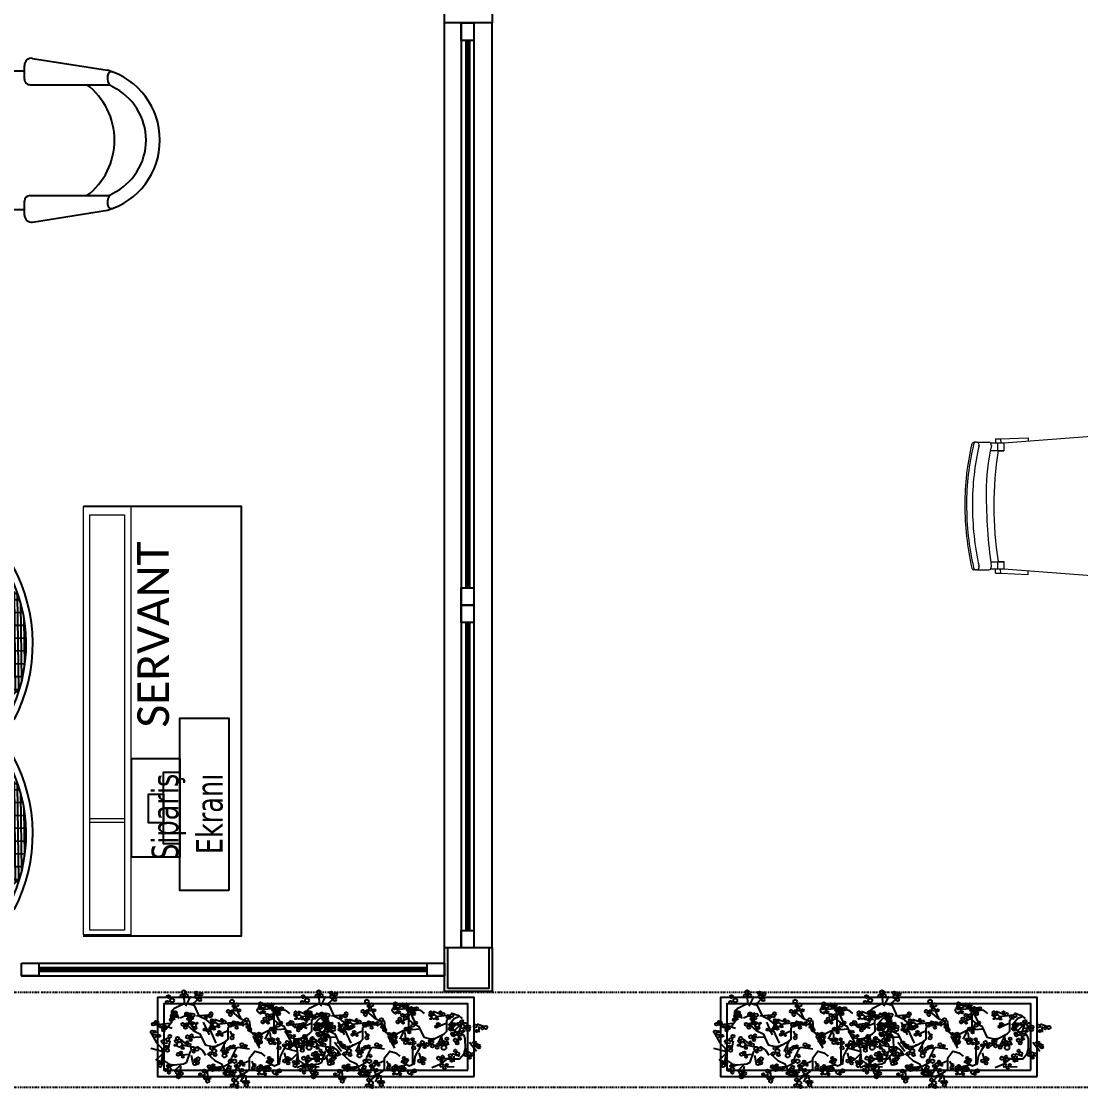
# Model space of a CAD drawing. Header units: millimetres. Extents: x 6517 to 10548, y -1828 to 1073.
# Drawn here: x 8677.5 to 9011.9, y -823.4 to -485.2 of the extents above; entities that cross this region are included whole.
import ezdxf

# ---------------------------------------------------------------- set-up
doc = ezdxf.new("R2010")
doc.units = ezdxf.units.MM
doc.linetypes.add('BORDER', pattern=[1.75, 0.5, -0.25, 0.5, -0.25, 0, -0.25])
for name, color, linetype, lineweight in [('001_SISTEM  SEMASI$0$001_SISTEM  SEMASI$0$2.BODRUM KAT$0$PISCAP', 7, 'Continuous', 13), ('gmg-tefris', 45, 'Continuous', 25), ('TEFRIS', 9, 'Continuous', 0)]:
    doc.layers.add(name, color=color, linetype=linetype, lineweight=lineweight)
for name, color, linetype in [('Ar-MECH-SHAFT', 4, 'Continuous'), ('bougainvil', 7, 'Continuous'), ('Fitout_Tip_kesit$0$A_elev 5', 46, 'Continuous'), ('MASA-TR', 165, 'Continuous'), ('TEF', 6, 'Continuous')]:
    doc.layers.add(name, color=color, linetype=linetype)
doc.styles.add('01_1', font='HELVL.shx', dxfattribs={"width": 0.7, "height": 1.8})
doc.styles.get("Standard").update_dxf_attribs({"font": 'stylu.ttf', "height": 10})

# ---------------------------------------------------------------- blocks, each defined once
blk = doc.blocks.new('*X23')
at = {"color": 0}
for p, q in [((20391.34, 15945.94), (20426.15, 15945.94)), ((20392.29, 15946.88), (20425.21, 15946.88)), ((20392.5, 15921.75), (20392.5, 15947.02)), ((20394.46, 15947.81), (20423.03, 15947.81)), ((20396.25, 15910.63), (20396.25, 15947.88)), ((20400, 15909.73), (20400, 15947.88)), ((20403.75, 15909.16), (20403.75, 15947.88)), ((20407.5, 15908.9), (20407.5, 15947.88)), ((20411.25, 15908.95), (20411.25, 15947.88)), ((20415, 15909.31), (20415, 15947.88)), ((20418.75, 15910), (20418.75, 15947.88)), ((20422.5, 15911.09), (20422.5, 15947.87)), ((20390.31, 15943.12), (20427.19, 15943.12)), ((20390.44, 15944.06), (20427.05, 15944.06)), ((20390.77, 15945), (20426.72, 15945)), ((20426.25, 15933.65), (20426.25, 15945.81)), ((20390.35, 15942.19), (20427.15, 15942.19)), ((20390.45, 15941.25), (20427.05, 15941.25)), ((20390.55, 15940.31), (20426.95, 15940.31)), ((20390.64, 15939.38), (20426.85, 15939.38)), ((20390.74, 15938.44), (20426.75, 15938.44)), ((20390.84, 15937.5), (20426.66, 15937.5)), ((20390.94, 15936.56), (20426.56, 15936.56)), ((20391.04, 15935.62), (20426.46, 15935.62)), ((20391.14, 15934.69), (20426.36, 15934.69)), ((20391.24, 15933.75), (20426.26, 15933.75)), ((20391.34, 15932.81), (20426.16, 15932.81)), ((20391.43, 15931.88), (20426.06, 15931.88)), ((20391.53, 15930.94), (20425.96, 15930.94)), ((20391.63, 15930), (20425.87, 15930)), ((20391.73, 15929.06), (20425.77, 15929.06)), ((20391.83, 15928.12), (20425.67, 15928.12)), ((20391.93, 15927.19), (20425.57, 15927.19)), ((20392.03, 15926.25), (20425.47, 15926.25)), ((20392.12, 15925.31), (20425.37, 15925.31)), ((20392.22, 15924.38), (20425.27, 15924.38)), ((20392.32, 15923.44), (20425.18, 15923.44)), ((20392.42, 15922.5), (20425.08, 15922.5)), ((20392.52, 15921.56), (20424.98, 15921.56)), ((20392.62, 15920.62), (20424.88, 15920.62)), ((20392.72, 15919.69), (20424.78, 15919.69)), ((20392.82, 15918.75), (20424.68, 15918.75)), ((20392.91, 15917.81), (20424.58, 15917.81)), ((20393.01, 15916.88), (20424.48, 15916.88)), ((20393.11, 15915.94), (20424.39, 15915.94)), ((20393.21, 15915), (20424.29, 15915)), ((20393.32, 15914.06), (20424.18, 15914.06)), ((20393.57, 15913.12), (20423.93, 15913.12)), ((20394.04, 15912.19), (20423.46, 15912.19)), ((20394.82, 15911.25), (20422.68, 15911.25)), ((20397.43, 15910.31), (20420.07, 15910.31)), ((20402.08, 15909.38), (20415.42, 15909.38))]:
    blk.add_line(p, q, dxfattribs=at)
blk = doc.blocks.new('CHAI1A')
for points in [[(-17.2, -101.45), (-20.57, -69.45, -0.445276), (-15.6, -63.93), (15.73, -63.93, -0.445276), (20.71, -69.45), (17.34, -101.45, -0.003866), (17.33, -101.53)], [(-15.4, -99.45), (-18.35, -71.45, -0.445276), (-13.38, -65.93), (13.51, -65.93, -0.445276), (18.49, -71.45), (15.54, -99.45, -0.201793), (13.67, -102.85)], [(-13.53, -102.85, -0.201793), (-15.4, -99.45)], [(-17.2, -101.53, -0.003866), (-17.2, -101.45)]]:
    blk.add_lwpolyline(points, format="xyb")
at = {"elevation": 91}
blk.add_lwpolyline([(-21.39, -99.55, 0.250487), (21.53, -99.55), (22.47, -101.32, -0.250487), (-22.34, -101.32)], format="xyb", close=True, dxfattribs=at)
at = {"layer": 'MASA-TR'}
blk.add_blockref('*X23', (-20408.68, -16013.81), dxfattribs=at)
blk = doc.blocks.new('BAR-TABU')
at = {"layer": 'TEF', "rotation": 89.26744087798987}
blk.add_blockref('CHAI1A', (-58.69, -27.54), dxfattribs=at)
blk = doc.blocks.new('begonvil')
at = {"layer": 'bougainvil', "color": 106}
blk.add_line((14904.48, 22014.58), (14905.3, 22030.36), dxfattribs=at)
for points in [[(14861.7, 22042.38), (14856.66, 22047.35), (14852.09, 22049.94), (14848.96, 22057.75), (14844.27, 22059.14), (14840.77, 22058.77), (14834.75, 22056.13), (14832.9, 22054.47), (14832.5, 22046.84), (14828.74, 22042.32), (14824.69, 22043.71), (14821.87, 22046.21)], [(14843.02, 22057.42), (14846.9, 22064.28)], [(14874.26, 22052.5), (14879.3, 22047.53), (14883.88, 22044.94), (14887, 22037.13), (14891.7, 22035.74), (14895.19, 22036.12), (14901.22, 22038.75), (14903.07, 22040.41), (14903.46, 22048.04), (14907.23, 22052.56), (14911.28, 22051.17), (14914.09, 22048.67)], [(14880.42, 22047.33), (14876.76, 22056.35)], [(14901.09, 22053.28), (14893.49, 22056.5)], [(14907.73, 22042.47), (14903.35, 22053.29)], [(14826.46, 22045.46), (14832.8, 22042.78)], [(14842.1, 22045.44), (14847.14, 22040.47), (14851.71, 22037.88), (14854.84, 22030.06), (14859.54, 22028.68), (14863.03, 22029.05), (14869.05, 22031.68), (14870.9, 22033.35), (14871.3, 22040.98), (14875.06, 22045.49), (14879.11, 22044.11), (14881.93, 22041.61)], [(14848.25, 22040.27), (14844.6, 22049.28)], [(14850.08, 22050.53), (14858.33, 22050.69)], [(14854.36, 22045.96), (14858.01, 22036.94)], [(14868.55, 22044.65), (14862.21, 22047.34)], [(14900.09, 22047.87), (14905.13, 22042.9), (14909.71, 22040.31), (14912.83, 22032.5), (14917.53, 22031.11), (14921.02, 22031.49), (14927.04, 22034.12), (14928.9, 22035.79), (14929.29, 22043.42), (14933.06, 22047.93), (14937.11, 22046.54), (14939.92, 22044.04)], [(14917.4, 22011.37), (14924.06, 22013.77), (14928.37, 22016.78), (14936.76, 22016.24), (14940.04, 22019.88), (14941.21, 22023.19), (14941.43, 22029.76), (14940.72, 22032.15), (14934.01, 22035.8), (14931.56, 22041.14), (14934.56, 22044.19), (14938.03, 22045.66)], [(14926.54, 22047.09), (14920.2, 22049.77)], [(14818.44, 22039.67), (14821.6, 22033.33), (14825.09, 22029.4), (14825.51, 22020.99), (14829.5, 22018.16), (14832.92, 22017.38), (14839.47, 22017.91), (14841.77, 22018.89), (14844.62, 22025.98), (14849.65, 22029.02), (14853.02, 22026.4), (14854.87, 22023.12)], [(14884.69, 22042.76), (14876.44, 22042.6)], [(14899.48, 22037.57), (14896.24, 22031.85)], [(14910.52, 22038.13), (14902.27, 22037.97)], [(14938.01, 22037.33), (14943.69, 22037.45)], [(14825.15, 22027.07), (14817.29, 22029.59)], [(14848.12, 22028.37), (14838.41, 22031.01)], [(14852.53, 22035.69), (14844.28, 22035.53)], [(14869.15, 22031.78), (14865.26, 22024.92)], [(14892.54, 22026.03), (14888.27, 22034.49)], [(14925.31, 22032.94), (14922.07, 22027.23)], [(14937, 22035.47), (14936.4, 22026.97)], [(14855.94, 22024.08), (14860.98, 22019.11), (14865.55, 22016.52), (14868.68, 22008.71), (14873.37, 22007.32), (14876.87, 22007.7), (14882.89, 22010.33), (14884.74, 22012), (14885.14, 22019.62), (14888.9, 22024.14), (14892.95, 22022.75), (14895.77, 22020.25)], [(14856.06, 22014.98), (14859.53, 22013.62), (14864.22, 22013.38), (14872.07, 22017.09), (14872.84, 22020.58), (14876.08, 22026.3), (14877.31, 22027.41)], [(14877.31, 22027.41), (14885.47, 22025.81)], [(14896.17, 22016.43), (14901.89, 22013.19), (14905.5, 22014.77), (14906.33, 22019.43), (14908.92, 22024.01), (14910.83, 22026.85), (14914.45, 22028.43), (14918.5, 22027.04), (14921.4, 22026.3)], [(14909.02, 22021.8), (14910.48, 22015.84)], [(14837.45, 22017.36), (14832.53, 22013.01)], [(14837.5, 22016.07), (14836.07, 22010.95)], [(14866.37, 22014.34), (14858.12, 22014.18)], [(14880.15, 22005.12), (14875.76, 22015.94)], [(14931.81, 22016.89), (14923.56, 22016.72)], [(14881.15, 22009.15), (14877.91, 22003.43)], [(14932.75, 22010.85), (14923.04, 22011.44)]]:
    blk.add_lwpolyline(points, dxfattribs=at)
at = {"layer": 'bougainvil', "color": 232}
for points in [[(14842.45, 22058.86), (14842.08, 22065.24)], [(14848.16, 22059.17), (14852.57, 22062.47)], [(14837.94, 22049.15), (14835.81, 22053.38)], [(14907.43, 22052.96), (14895.38, 22052.17)], [(14821.18, 22045.73), (14831.22, 22046.39)], [(14873.83, 22044.38), (14863.79, 22043.72)], [(14886.17, 22045.36), (14886.48, 22040.05)], [(14903.68, 22046.24), (14895.75, 22043.12)], [(14905.79, 22046.13), (14908.36, 22041.05)], [(14931.82, 22046.82), (14921.78, 22046.16)], [(14862.7, 22031.03), (14859.04, 22040.04)], [(14870.7, 22038.78), (14864.09, 22036.18)], [(14872.46, 22038.69), (14874.6, 22034.46)], [(14884.9, 22043.66), (14881.29, 22042.09)], [(14892.05, 22027.82), (14891.33, 22036.69)], [(14928.7, 22041.22), (14922.09, 22038.62)], [(14939.79, 22040.7), (14933.61, 22035.23)], [(14940.58, 22043.32), (14936.85, 22033.98)], [(14950.18, 22039.72), (14955.11, 22037.71)], [(14951.17, 22037.85), (14951.04, 22033.91)], [(14864, 22030.03), (14859.6, 22026.73)], [(14895.19, 22036.12), (14891.52, 22033.36)], [(14921.02, 22031.49), (14917.35, 22028.74)], [(14925.05, 22032.39), (14925.42, 22026.01)], [(14825.16, 22025.53), (14820.24, 22021.17)], [(14825.21, 22024.24), (14823.78, 22019.11)], [(14843.34, 22024.09), (14836.25, 22023.78)], [(14844.98, 22023.43), (14845.63, 22018.74)], [(14876.11, 22026.88), (14871.38, 22026.54)], [(14832.92, 22017.38), (14828.56, 22015.97)], [(14870.8, 22015.39), (14867.01, 22010.29)], [(14884.54, 22017.43), (14877.93, 22014.83)], [(14886.3, 22017.34), (14888.44, 22013.11)], [(14931.87, 22020.18), (14936.79, 22018.18)], [(14932.85, 22018.31), (14932.72, 22014.37)], [(14854.03, 22009.79), (14850.42, 22008.21)], [(14857.76, 22013.71), (14854.06, 22010.37)], [(14855.29, 22011.49), (14855.61, 22006.17)], [(14869.03, 22012.32), (14871.66, 22008.66)], [(14877.94, 22007.24), (14873.53, 22003.94)], [(14881.62, 22007.95), (14881.93, 22002.64)], [(14899.57, 22013.9), (14892.43, 22012.5)], [(14904.29, 22010.04), (14894.25, 22009.38)]]:
    blk.add_lwpolyline(points, dxfattribs=at)
at = {"layer": 'bougainvil', "color": 222}
for points in [[(14838.79, 22049.69), (14846.72, 22052.81)], [(14899.95, 22036.37), (14900.26, 22031.06)], [(14930.46, 22041.13), (14932.59, 22036.9)], [(14829.02, 22032.67), (14825.09, 22032.35)], [(14830.77, 22033.87), (14829.34, 22028.74)], [(14843.21, 22030.34), (14838.08, 22034.94)], [(14867.78, 22029.31), (14868.1, 22023.99)], [(14941.21, 22023.19), (14942.1, 22018.69)], [(14944.21, 22027.52), (14948.72, 22021.05)], [(14945.75, 22027.4), (14951.66, 22024.99)]]:
    blk.add_lwpolyline(points, dxfattribs=at)
at = {"layer": 'bougainvil', "color": 7}
blk.add_lwpolyline([(14899, 22010.32), (14892.67, 22013)], dxfattribs=at)
at = {"layer": 'bougainvil', "color": 222}
for centre, radius in [((14842.16, 22067.17), 1.36), ((14850.57, 22066.31), 0.986), ((14853.9, 22065.21), 0.986), ((14852.89, 22061.44), 0.986), ((14843.43, 22051.85), 1.28), ((14843.3, 22052.04), 0.74), ((14845.43, 22050.04), 1.08), ((14847.57, 22051.1), 1.2), ((14840.35, 22045.12), 0.986), ((14842.03, 22042.79), 0.986), ((14843.1, 22044.75), 0.986), ((14844.31, 22048.5), 0.748), ((14845.39, 22046.35), 1.08), ((14845.8, 22045.53), 0.748), ((14846.45, 22049.29), 1.23), ((14847.54, 22045.53), 0.748), ((14872.4, 22043.12), 1.07), ((14875.06, 22043.85), 0.997), ((14875.27, 22043.3), 1.14), ((14878.18, 22044.12), 0.822), ((14881.42, 22043.85), 0.822), ((14918.12, 22047.43), 0.748), ((14820.53, 22038.09), 1.07), ((14820.75, 22040.96), 0.623), ((14823.63, 22037.99), 0.748), ((14830.87, 22037.35), 1.07), ((14836.13, 22035.62), 1.06), ((14873.35, 22042.32), 0.636), ((14921.95, 22039.25), 0.836), ((14923.16, 22040.93), 0.899), ((14924.01, 22040.61), 0.617), ((14931.81, 22037.28), 1.28), ((14932.11, 22037.94), 1.21), ((14933.19, 22039.55), 1.28), ((14932.84, 22040.3), 0.846), ((14933.04, 22040.42), 0.997), ((14934.55, 22040.17), 0.763), ((14936.83, 22040.35), 0.763), ((14828.07, 22030.21), 0.822), ((14828.71, 22027.8), 1.14), ((14829.24, 22035.04), 1.14), ((14835.07, 22033.79), 0.898), ((14837.29, 22031.29), 1.81), ((14837.21, 22033.9), 1.17), ((14874.47, 22028.17), 0.822), ((14880.27, 22028.97), 1.14), ((14890.41, 22031.08), 0.822), ((14893, 22030.08), 1.14), ((14893.18, 22030.16), 0.822), ((14898.81, 22031.52), 0.822), ((14900.19, 22029.45), 1.14), ((14901.46, 22031.53), 0.822), ((14901.78, 22031.22), 0.822), ((14902.98, 22028.8), 0.822), ((14905.03, 22031.34), 0.822), ((14906.23, 22028.92), 0.822), ((14911.64, 22028.82), 1.14), ((14925.76, 22028.38), 1.08), ((14928.73, 22030.55), 0.986), ((14867.92, 22022.08), 1.36), ((14867.88, 22024.64), 1.18), ((14869.44, 22024.57), 0.986), ((14870.75, 22026.62), 0.986), ((14875.45, 22021.5), 0.822), ((14882.7, 22027.89), 0.822), ((14905.63, 22025.48), 1.14), ((14909.18, 22027.11), 0.822), ((14921.71, 22024.85), 0.986), ((14922.78, 22026.82), 0.986), ((14924.41, 22027.57), 1.18), ((14926.41, 22024.59), 1.63), ((14928.23, 22027.59), 1.18), ((14929.08, 22026.98), 0.568), ((14948.05, 22026.87), 0.822), ((14949.37, 22024.83), 1.14), ((14950.41, 22023.66), 0.986), ((14875.41, 22014.48), 0.748), ((14877.55, 22015.27), 1.23), ((14879.05, 22016.55), 1), ((14879, 22017.14), 0.899), ((14941.22, 22018.82), 0.822), ((14943.46, 22019.3), 1.14), ((14943.69, 22016.7), 0.822), ((14945.71, 22018.81), 0.822), ((14829.09, 22012.4), 0.822), ((14834.69, 22012.26), 0.986), ((14835.46, 22009.37), 1.36), ((14837.71, 22011.24), 0.986), ((14872.2, 22001.2), 0.986), ((14873.21, 22004.96), 0.986), ((14874.89, 22002.79), 1.36), ((14875.52, 22000.1), 0.986), ((14880.48, 22003.1), 0.822), ((14881.87, 22001.03), 1.14), ((14883.13, 22003.11), 0.822)]:
    blk.add_circle(centre, radius, dxfattribs=at)
at = {"layer": 'bougainvil', "color": 232}
for centre, radius in [((14830.28, 22060.95), 0.986), ((14831.29, 22064.72), 0.986), ((14833.77, 22061.93), 1.36), ((14840.64, 22064.67), 0.986), ((14843.82, 22064.68), 0.986), ((14851.21, 22063.62), 1.36), ((14874.99, 22059.13), 1.28), ((14833.28, 22051.06), 0.899), ((14836.28, 22051.13), 0.986), ((14859.51, 22049.99), 1.14), ((14860.23, 22051.39), 0.986), ((14871.91, 22052.41), 0.986), ((14874.65, 22052.04), 0.986), ((14875.86, 22055.79), 0.748), ((14876.95, 22053.64), 1.08), ((14878, 22056.58), 1.23), ((14879.75, 22052.74), 0.898), ((14893.91, 22052.05), 1.81), ((14894.06, 22053.76), 1.08), ((14894.55, 22056.25), 1.27), ((14896.45, 22054.71), 1.4), ((14896.67, 22050.41), 0.748), ((14899.49, 22055.8), 0.763), ((14901.79, 22053.89), 1.21), ((14902.12, 22055.17), 1.28), ((14903, 22051.82), 0.748), ((14906.86, 22050.48), 0.763), ((14908.91, 22052.32), 1.2), ((14819.95, 22046.26), 0.997), ((14821.65, 22047.8), 0.636), ((14822.61, 22047), 1.07), ((14825.87, 22044.96), 1.01), ((14827.07, 22043.5), 0.748), ((14832.4, 22048.61), 1.03), ((14834.19, 22049.27), 0.623), ((14847.85, 22044.22), 1.51), ((14850.16, 22045.34), 0.394), ((14856.6, 22049.17), 0.822), ((14860.13, 22045), 0.748), ((14860.2, 22042.93), 0.822), ((14860.47, 22046.73), 0.882), ((14862.56, 22043.62), 1.51), ((14867.22, 22046.75), 0.636), ((14869.13, 22045.16), 1.01), ((14873.58, 22050.07), 0.986), ((14884.34, 22045.97), 1.14), ((14894.24, 22050.15), 0.568), ((14895.58, 22043.87), 1), ((14897.03, 22045.89), 1.08), ((14899.04, 22048.44), 0.986), ((14899.14, 22043.09), 0.617), ((14900.72, 22046.11), 0.986), ((14901.79, 22048.07), 0.986), ((14904.08, 22049.67), 1.08), ((14906.88, 22048.78), 0.898), ((14918.46, 22049.16), 0.882), ((14918.24, 22044.93), 0.394), ((14919.78, 22048.1), 0.974), ((14920.55, 22046.06), 1.51), ((14922.85, 22044.69), 0.623), ((14925.21, 22049.19), 0.636), ((14927.12, 22047.59), 1.01), ((14930.39, 22045.55), 1.07), ((14931.35, 22044.75), 0.636), ((14933.05, 22046.29), 0.997), ((14818.85, 22040.92), 1.03), ((14826.73, 22041.77), 0.882), ((14843.1, 22036.24), 1.14), ((14846.01, 22037.06), 0.822), ((14848.62, 22042.18), 0.974), ((14855.06, 22040.7), 0.748), ((14857.4, 22039.96), 0.899), ((14859.31, 22041.29), 0.822), ((14860.25, 22042.5), 0.394), ((14861.6, 22040.98), 0.822), ((14863.95, 22036.81), 0.836), ((14864.86, 22042.26), 0.623), ((14865.16, 22038.5), 0.899), ((14866.92, 22036.16), 0.514), ((14874.27, 22035.9), 0.705), ((14877.33, 22040.98), 0.822), ((14884.81, 22041.03), 0.822), ((14886.19, 22038.96), 1.14), ((14889.15, 22035.81), 0.822), ((14892.4, 22035.93), 0.822), ((14901.09, 22038.67), 1.14), ((14903.16, 22036.35), 0.822), ((14904, 22039.49), 0.822), ((14905.83, 22041), 1.01), ((14907.96, 22042.78), 0.846), ((14939.55, 22041.6), 1.21), ((14942.09, 22039.65), 1.21), ((14941.97, 22037.84), 0.846), ((14943.78, 22036.17), 1.21), ((14944.25, 22037.97), 1.06), ((14948.85, 22038.34), 1.14), ((14953.51, 22036.62), 0.822), ((14955.97, 22036.98), 1.14), ((14825.78, 22033.98), 0.822), ((14834.23, 22030.9), 0.473), ((14839.37, 22028.84), 0.748), ((14842.63, 22032.76), 0.636), ((14843.92, 22030.63), 1.01), ((14845.17, 22033.92), 0.822), ((14846.41, 22027.98), 1.28), ((14873.67, 22033.94), 1.01), ((14890.35, 22033.39), 0.822), ((14891.25, 22034.22), 0.822), ((14892.65, 22032.4), 1.14), ((14893.6, 22033.51), 0.822), ((14917.08, 22029.59), 0.822), ((14917.86, 22028.79), 1.36), ((14932.69, 22033.94), 0.748), ((14933.36, 22033.03), 1.06), ((14934.44, 22029.32), 1.08), ((14935.2, 22033.91), 1.17), ((14937.8, 22033.69), 1.81), ((14937.88, 22030.01), 0.617), ((14940.48, 22035.47), 0.748), ((14949.5, 22034.78), 0.822), ((14836.06, 22024.56), 1), ((14838.01, 22025.62), 0.899), ((14839.17, 22022.66), 0.617), ((14846.83, 22025.72), 0.636), ((14849.03, 22027.52), 1.2), ((14849.55, 22020.65), 1.21), ((14858.26, 22023.99), 0.986), ((14859.28, 22027.75), 0.986), ((14860.95, 22025.58), 1.36), ((14861.59, 22022.89), 0.986), ((14872.38, 22027.69), 0.822), ((14913.23, 22025.72), 0.822), ((14915.17, 22027.2), 0.986), ((14918.5, 22026.1), 0.986), ((14934.21, 22021.94), 0.822), ((14935.64, 22027.14), 1), ((14822.56, 22020.02), 0.822), ((14823.19, 22017.62), 1.14), ((14825.07, 22019.17), 0.822), ((14826.76, 22014.16), 0.822), ((14828.58, 22016.86), 0.822), ((14829.31, 22014.69), 1.14), ((14847.15, 22017.63), 1.21), ((14847.87, 22019.98), 0.846), ((14848.96, 22017.98), 1.06), ((14856.94, 22014.88), 1.14), ((14859.85, 22015.7), 0.822), ((14870.94, 22013.83), 0.986), ((14871.6, 22017.93), 1.14), ((14874.53, 22017.82), 1.28), ((14880.76, 22014.8), 0.514), ((14888.11, 22014.55), 0.705), ((14892.42, 22013.55), 0.822), ((14898.03, 22016.64), 0.822), ((14898.58, 22018.83), 0.822), ((14899.13, 22016.34), 1.36), ((14900.43, 22017.4), 0.822), ((14909.09, 22016.27), 0.986), ((14911.29, 22018.16), 0.822), ((14911.48, 22014.55), 0.986), ((14912.33, 22017.34), 0.986), ((14922.39, 22017.43), 1.14), ((14930.53, 22018.8), 1.14), ((14931.18, 22015.25), 0.822), ((14935.6, 22019.87), 1.14), ((14850.54, 22009.97), 0.822), ((14853.47, 22012.09), 1.14), ((14853.93, 22007.15), 0.822), ((14856.58, 22007.16), 0.822), ((14863.49, 22012.54), 0.822), ((14867.33, 22009.84), 0.822), ((14869.14, 22009.4), 1.36), ((14871.45, 22011.09), 0.986), ((14873.13, 22008.76), 0.986), ((14874.2, 22010.73), 0.986), ((14876.5, 22012.32), 1.08), ((14879.3, 22011.43), 0.898), ((14887.51, 22012.58), 1.01), ((14890.59, 22010.66), 0.748), ((14890.93, 22012.39), 0.882), ((14890.71, 22008.16), 0.394), ((14895.32, 22007.92), 0.623), ((14897.19, 22011.83), 0.822), ((14898.08, 22011.19), 1.21), ((14901.99, 22008.74), 1.28), ((14903.14, 22007.78), 0.763), ((14905.19, 22009.62), 1.2), ((14924.19, 22012.54), 1.03), ((14926.02, 22010.7), 0.899), ((14927.7, 22012.48), 0.748), ((14855.32, 22005.08), 1.14)]:
    blk.add_circle(centre, radius, dxfattribs=at)
at = {"layer": 'bougainvil', "color": 7}
for centre, radius in [((14833.54, 22051.49), 0.986), ((14834.61, 22053.46), 0.986), ((14834.67, 22050.95), 0.846), ((14835.39, 22053.31), 1.21), ((14905.13, 22052.61), 1.23), ((14905.71, 22051.44), 1.28), ((14827.79, 22043.36), 0.636), ((14861.79, 22045.66), 0.974), ((14859.01, 22012.56), 0.822), ((14860.11, 22012.72), 0.822), ((14872.27, 22008.81), 0.986), ((14892.25, 22011.32), 0.974), ((14893.02, 22009.29), 1.51), ((14893.94, 22011.7), 0.822), ((14897.67, 22012.42), 0.636)]:
    blk.add_circle(centre, radius, dxfattribs=at)
at = {"layer": 'bougainvil', "color": 106}
for centre in [(14924.45, 22015.11), (14925.3, 22018.25)]:
    blk.add_circle(centre, 0.822, dxfattribs=at)
blk = doc.blocks.new('fgfgh')
at = {"layer": 'TEFRIS', "linetype": 'Continuous'}
for p, q in [((-3456.59, 5932.19), (-3427.71, 5958.99)), ((-3424.2, 5958.72), (-3406.05, 5935.93)), ((-3410.02, 5942.69), (-3410.83, 5941.94)), ((-3404.4, 5936.05), (-3410.02, 5942.69)), ((-3407.81, 5934.3), (-3406.05, 5935.93)), ((-3406.05, 5935.93), (-3403.2, 5932.85)), ((-3404.4, 5936.05), (-3405.34, 5935.17)), ((-3403.31, 5934.87), (-3404.4, 5936.05)), ((-3406.56, 5932.95), (-3407.81, 5934.3)), ((-3404.85, 5931.22), (-3407.75, 5934.35)), ((-3406.39, 5932.88), (-3404.69, 5934.46)), ((-3403.31, 5934.87), (-3404.26, 5933.99)), ((-3399.99, 5929.76), (-3402.63, 5932.6)), ((-3399.99, 5929.76), (-3402.63, 5932.6)), ((-3399.99, 5929.76), (-3399.5, 5929.22)), ((-3456.59, 5928.66), (-3435.21, 5908.87)), ((-3441.66, 5913.33), (-3440.85, 5914.08)), ((-3435.45, 5907.23), (-3441.66, 5913.33)), ((-3435.21, 5908.87), (-3433.45, 5910.5)), ((-3435.21, 5908.87), (-3432.36, 5905.79)), ((-3433.85, 5907.4), (-3432.15, 5908.98)), ((-3430.61, 5907.32), (-3433.51, 5910.45)), ((-3432.2, 5909.15), (-3433.45, 5910.5)), ((-3435.45, 5907.23), (-3434.51, 5908.11)), ((-3434.36, 5906.05), (-3435.45, 5907.23)), ((-3434.36, 5906.05), (-3433.42, 5906.93)), ((-3429.51, 5902.37), (-3432.15, 5905.21)), ((-3429.51, 5902.37), (-3432.15, 5905.21)), ((-3429.51, 5902.37), (-3429.01, 5901.83))]:
    blk.add_line(p, q, dxfattribs=at)
for centre, radius, start, end in [((-3426.08, 5957.23), 2.4, 38.4616, 132.8603), ((-3495.43, 6003), 113.16, 303.9684, 321.7521), ((-3534.28, 6038.87), 168.28, 312.7892, 320.7982), ((-3403.22, 5932.05), 0.8, 42.8603, 145.4426), ((-3454.96, 5930.43), 2.4, 132.8603, 227.259), ((-3475.71, 5981.4), 90.68, 312.7481, 325.1814), ((-3400.58, 5929.21), 0.8, 42.8603, 149.1703), ((-3400.8, 5929.28), 1.17, 321.993, 350.5884), ((-3400.17, 5929.16), 0.532, 351.4552, 37.8274), ((-3400.08, 5928.68), 0.8, 329.696, 42.8603), ((-3473.17, 5978.66), 88.78, 312.7464, 325.6443), ((-3473.14, 5978.62), 89.29, 312.7462, 325.6763), ((-3466.47, 5965.31), 68.23, 300.3795, 312.961), ((-3470.83, 5975.63), 83.13, 299.9895, 312.9757), ((-3468.48, 5973.09), 81.51, 299.5153, 312.9772), ((-3468.45, 5973.06), 82.03, 299.4866, 312.9774), ((-3431.56, 5905.75), 0.8, 120.2779, 222.8603), ((-3428.92, 5902.91), 0.8, 116.5502, 222.8603), ((-3428.91, 5902.5), 0.532, 227.8931, 274.2653), ((-3428.42, 5902.38), 0.8, 222.8603, 296.0246), ((-3428.97, 5903.14), 1.17, 275.1322, 303.7275)]:
    blk.add_arc(centre, radius, start, end, dxfattribs=at)
blk = doc.blocks.new('DFJK')
at = {"color": 22}
for p, q in [((916.55, 2852.5), (920.28, 2876.16)), ((922.03, 2876.16), (923.14, 2876.16)), ((924.89, 2851.66), (924.89, 2876.82)), ((959.89, 2851.66), (959.89, 2876.82)), ((961.64, 2876.16), (962.75, 2876.16)), ((968.23, 2852.5), (964.5, 2876.16)), ((923.14, 2849.91), (918.77, 2849.91)), ((920.52, 2846.34), (920.52, 2849.91)), ((966.02, 2849.91), (961.64, 2849.91)), ((964.27, 2846.34), (964.27, 2849.91))]:
    blk.add_line(p, q, dxfattribs=at)
blk.add_lwpolyline([(920.52, 2846.34), (920.79, 2845.19), (921.59, 2844.06), (922.9, 2843), (924.7, 2842.01), (926.93, 2841.13), (929.54, 2840.38), (932.46, 2839.77), (935.63, 2839.33), (938.97, 2839.06), (942.39, 2838.97), (945.82, 2839.06), (949.15, 2839.33), (952.32, 2839.77), (955.25, 2840.38), (957.86, 2841.13), (960.09, 2842.01), (961.88, 2843), (963.2, 2844.06), (964, 2845.19), (964.27, 2846.34)], dxfattribs=at)
for centre, radius, start, end in [((942.39, 2869.6), 23.07, 16.5303, 163.4697), ((942.39, 2869.6), 18.69, 25.5781, 154.4219), ((942.39, 2856.47), 21.88, 36.8699, 143.1301), ((922.03, 2877.41), 1.25, 158.9982, 270), ((923.14, 2878.81), 2.65, 270, 334.4219), ((961.64, 2878.81), 2.65, 205.5781, 270), ((962.75, 2877.41), 1.25, 270, 21.0018), ((918.77, 2852.15), 2.24, 171.0411, 270), ((923.14, 2851.66), 1.75, 270, 0), ((961.64, 2851.66), 1.75, 180, 270), ((966.02, 2852.15), 2.24, 270, 8.9589)]:
    blk.add_arc(centre, radius, start, end, dxfattribs=at)

msp = doc.modelspace()

# ---------------------------------------------------------------- linework, layer by layer
for p, q in [((8811.06, -777.55), (8811.06, -485.69)), ((8816.34, -485.74), (8816.34, -669.54)), ((8826.06, -777.55), (8826.06, -485.69)), ((8820.34, -491.18), (8820.34, -664.06)), ((8816.34, -669.59), (8816.34, -777.72)), ((8820.34, -675.03), (8820.34, -772.23)), ((8677.51, -782.53), (8811.06, -782.53)), ((8677.51, -786.53), (8811.06, -786.53))]:
    msp.add_line(p, q)
at = {"color": 4}
for p, q in [((8817.78, -491.21), (8817.78, -664.04)), ((8818.34, -491.18), (8818.34, -664.06)), ((8818.95, -491.18), (8818.95, -664.06)), ((8817.78, -505.65), (8817.78, -664.04)), ((8817.78, -675.06), (8817.78, -772.21)), ((8818.34, -675.03), (8818.34, -772.23)), ((8818.95, -675.03), (8818.95, -772.23)), ((8817.78, -689.5), (8817.78, -772.21)), ((8682.99, -783.92), (8805.58, -783.92)), ((8682.99, -784.53), (8805.58, -784.53)), ((8682.97, -785.09), (8805.56, -785.09))]:
    msp.add_line(p, q, dxfattribs=at)
at = {"color": 0, "linetype": 'BORDER'}
for p, q in [((7570, -791.67), (9421.56, -791.67)), ((7570, -821.67), (9421.56, -821.67))]:
    msp.add_line(p, q, dxfattribs=at)
at = {"color": 0}
for points in [[(8811.06, -485.69), (8811.06, -471.74), (8826.06, -471.74), (8826.06, -485.69)], [(8811.06, -791.5), (8811.06, -777.55), (8826.06, -777.55), (8826.06, -791.5)], [(8812.06, -790.5), (8812.06, -777.55), (8825.06, -777.55), (8825.06, -790.5)]]:
    msp.add_lwpolyline(points, close=True, dxfattribs=at)
for points in [[(8820.34, -485.69), (8820.34, -491.18), (8816.34, -491.18), (8816.34, -485.69)], [(8820.34, -485.69), (8820.34, -491.18), (8816.34, -491.18), (8816.34, -485.69)], [(8820.34, -664.06), (8820.34, -669.54), (8816.34, -669.54), (8816.34, -664.06)], [(8820.34, -669.54), (8820.34, -675.03), (8816.34, -675.03), (8816.34, -669.54)], [(8820.34, -669.54), (8820.34, -675.03), (8816.34, -675.03), (8816.34, -669.54)], [(8820.34, -772.23), (8820.34, -777.72), (8816.34, -777.72), (8816.34, -772.23)], [(8677.46, -782.53), (8682.94, -782.53), (8682.94, -786.53), (8677.46, -786.53)], [(8677.46, -782.53), (8682.94, -782.53), (8682.94, -786.53), (8677.46, -786.53)], [(8805.58, -782.53), (8811.06, -782.53), (8811.06, -786.53), (8805.58, -786.53)]]:
    msp.add_lwpolyline(points, close=True)
at = {"color": 144}
for points in [[(8743.01, -759.63), (8727.5, -759.63), (8727.5, -705.23), (8743.01, -705.23)], [(8727.5, -749.08), (8712.22, -749.09), (8712.22, -717.95), (8727.5, -717.95)], [(8727.5, -744.82), (8722.37, -744.82), (8722.37, -722.22), (8727.5, -722.22)], [(8722.37, -738.23), (8717.57, -738.23), (8717.57, -729.16), (8722.37, -729.16)]]:
    msp.add_lwpolyline(points, close=True, dxfattribs=at)
at = {"layer": '001_SISTEM  SEMASI$0$001_SISTEM  SEMASI$0$2.BODRUM KAT$0$PISCAP', "color": 35}
for p, q in [((8699.07, -736.83), (8710.07, -736.83)), ((8699.07, -738.04), (8710.07, -738.04))]:
    msp.add_line(p, q, dxfattribs=at)
for points in [[(8697.07, -638.3), (8712.07, -638.3), (8712.07, -773.59), (8697.07, -773.59)], [(8699.07, -640.96), (8710.07, -640.96), (8710.07, -772.13), (8699.07, -772.13)]]:
    msp.add_lwpolyline(points, close=True, dxfattribs=at)
at = {"layer": 'Fitout_Tip_kesit$0$A_elev 5'}
for points in [[(8820.42, -818.36), (8820.42, -793.36), (8720.42, -793.36), (8720.42, -818.36)], [(8998.23, -818.36), (8998.23, -793.36), (8898.23, -793.36), (8898.23, -818.36)], [(8818.42, -816.36), (8818.42, -795.36), (8722.42, -795.36), (8722.42, -816.36)], [(8996.23, -816.36), (8996.23, -795.36), (8900.23, -795.36), (8900.23, -816.36)]]:
    msp.add_lwpolyline(points, close=True, dxfattribs=at)
at = {"layer": 'gmg-tefris'}
msp.add_lwpolyline([(8696.96, -773.91), (8746.96, -773.9), (8746.96, -638.3), (8697.07, -638.3)], dxfattribs=at)

# ---------------------------------------------------------------- block references
at = {"rotation": 270}
msp.add_blockref('DFJK', (5828.53, 419.7), dxfattribs=at)
at = {"color": 251, "linetype": 'ByBlock', "rotation": 227.1397431153544}
msp.add_blockref('fgfgh', (2319.73, 882.9), dxfattribs=at)
at = {"layer": 'bougainvil', "color": 1, "xscale": 0.4576716776139869, "yscale": 0.4576716776139869, "zscale": 0.4576716776139869, "rotation": 2.943144917855127}
for p in [(2463.46, -11226.69), (2506.06, -11226.69), (2641.28, -11226.69), (2683.87, -11226.69)]:
    msp.add_blockref('begonvil', p, dxfattribs=at)
at = {"layer": 'TEFRIS', "xscale": -1.08, "yscale": 1.08, "zscale": 1.08, "rotation": 179.9009672165402}
for p in [(8628.92, -712.3), (8628.92, -772.3)]:
    msp.add_blockref('BAR-TABU', p, dxfattribs=at)

# ---------------------------------------------------------------- texts
at = {"layer": 'Ar-MECH-SHAFT', "ltscale": 0.1, "insert": (8741.17, -722.74), "char_height": 8.4001, "width": 48.539, "attachment_point": 9, "rotation": 90.0005, "style": '01_1'}
msp.add_mtext('{\\fVerdana|b0|i0|c162|p34;\\C224;Sipariş\\PEkranı}', dxfattribs=at)
at = {"layer": 'gmg-tefris', "extrusion": (-1.72326e-07, -2.18245e-10, 1), "insert": (8724.16, -678.75, 0), "char_height": 10, "width": 246.5121, "attachment_point": 8, "text_direction": (-0.001268, 0.999999, 0)}
msp.add_mtext('{\\fCalibri|b0|i0|c162|p34;SERVANT }', dxfattribs=at)

doc.saveas('drawing.dxf')
